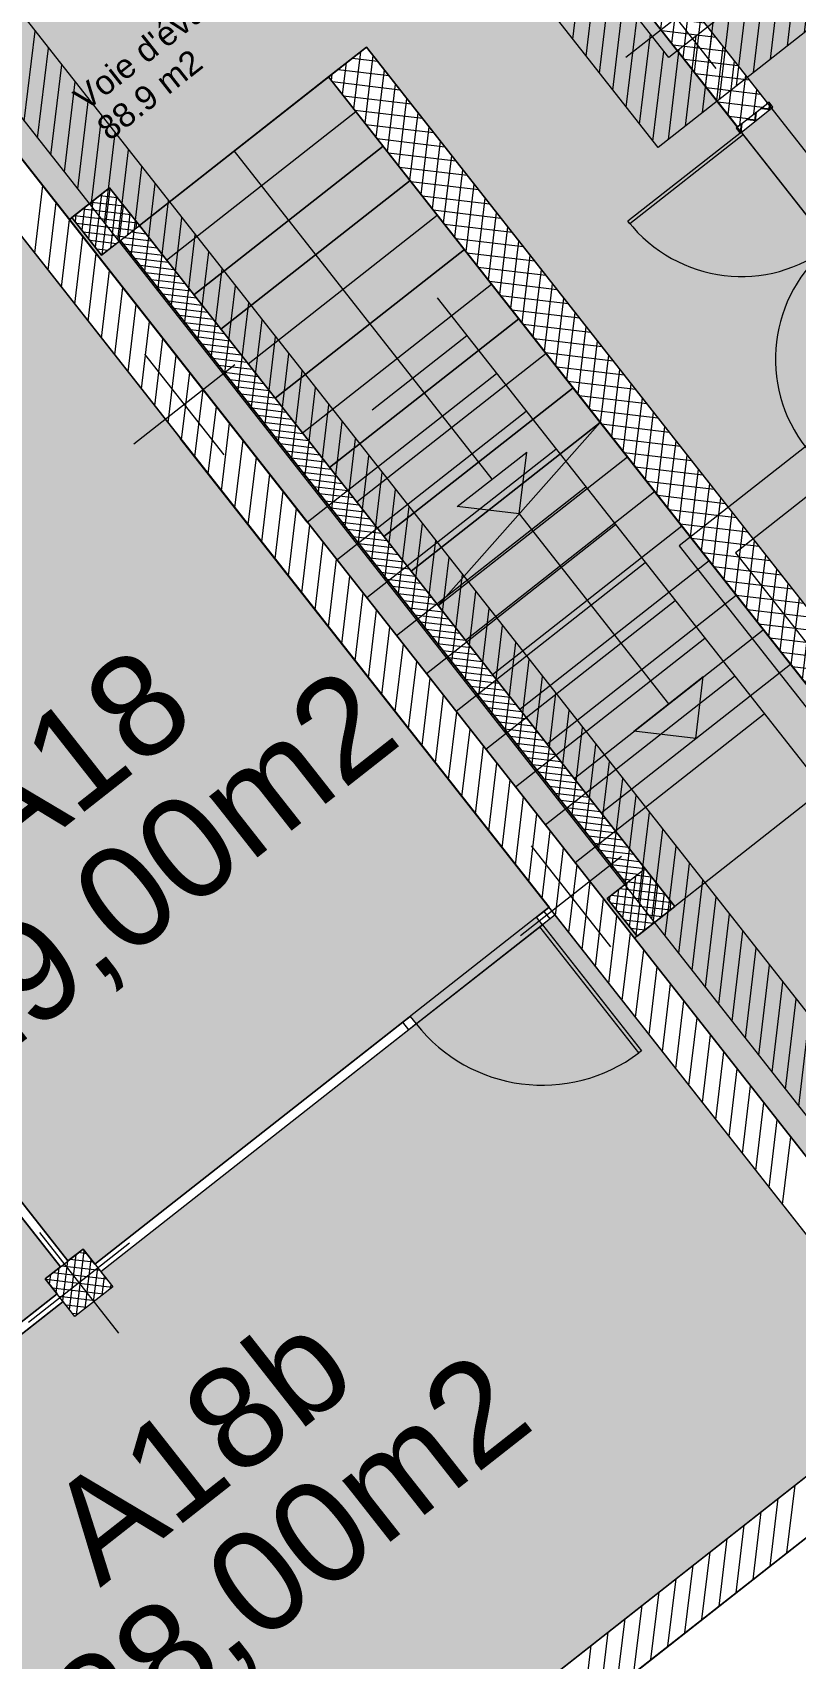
# Model space of a CAD drawing. Header units: metres. Extents: x 2540421 to 2540539, y 1181212 to 1181315.
# Drawn here: x 2540495.61 to 2540500.37, y 1181263.64 to 1181273.78 of the extents above; entities that cross this region are included whole.
import ezdxf
from ezdxf.enums import TextEntityAlignment as Align

# ---------------------------------------------------------------- set-up
doc = ezdxf.new("R2010")
doc.units = ezdxf.units.M
doc.header["$LTSCALE"] = 5080
doc.linetypes.add('STYLE_01', pattern=[0.136032, 0.068016, -0.068016])
doc.layers.get('0').update_dxf_attribs({"lineweight": 20})
doc.layers.add('Axe batim.', color=7, linetype='Continuous')
doc.layers.add('Z2-texte', color=7, linetype='Continuous')
for name, color, linetype, lineweight in [('CLOISONS', 7, 'Continuous', 20), ('Detection incendie', 7, 'Continuous', 20), ('HEIG-FLOOR', 10, 'Continuous', 20), ('HEIG-PORTES', 130, 'Continuous', 20), ('HEIG-ROOM', 160, 'Continuous', 20), ('L_GENDE', 7, 'Continuous', 20), ('MURS_ET_PILIERS', 7, 'Continuous', 20), ('PORTES', 7, 'Continuous', 20), ('Surface', 7, 'Continuous', 20), ('TRAITILL_S', 7, 'Continuous', 20), ('TRAME-MUR', 7, 'Continuous', 20), ('Z-contour', 7, 'Continuous', 20), ('Z-couleur', 7, 'Continuous', 20)]:
    doc.layers.add(name, color=color, linetype=linetype, lineweight=lineweight)
doc.styles.add('GENERATED_STYLE_1', font='arial.ttf')
doc.styles.add('Helvetica (bold)', font='arial.ttf', dxfattribs={"height": 150})
doc.styles.get("Standard").update_dxf_attribs({"font": 'arial.ttf', "height": 63})
pattern_1 = [(83.166527, (2540473.31468, 1180204.51454), (-0.0794316915, 0.0095187237), []), (173.166527, (2540473.31468, 1180204.51454), (0.0095187237, 0.0794316915), [])]
pattern_2 = [(83.166527, (2540443.393077, 1181174.026504), (-0.04728668, 0.005666615), []), (173.166527, (2540443.393077, 1181174.026504), (-0.005666615, -0.04728668), [])]

# ---------------------------------------------------------------- blocks, each defined once
blk = doc.blocks.new('_Voie d_évacuation REI 60 icb_1', base_point=(678.191, 828.018))
at = {"linetype": 'Continuous', "lineweight": 0, "flags": 1}
for tag in ['ROOM_NAME', 'ROOM_AREA', 'ROOM_PERIM', 'ROOM_WALLS_SURF', 'ROOM_DOORS_SURF', 'ROOM_WINDS_SURF', 'ROOM_BASELEV', 'ROOM_HEIGHT', 'ROOM_NET_AREA', 'ROOM_REDUCED_AREA', 'ROOM_VOLUME']:
    blk.add_attdef(tag, text='', height=2, dxfattribs=at).set_placement((678.191, 827.447), align=Align.BOTTOM_LEFT)
at = {"layer": 'Z2-texte', "style": 'GENERATED_STYLE_1'}
for tag, p in [('ROOM_NUMBER', (678.191, 827.554)), ('ROOM_CALC_AREA', (678.191, 827.318))]:
    blk.add_attdef(tag, text='', height=0.15, dxfattribs=at).set_placement(p, align=Align.BOTTOM_LEFT)

msp = doc.modelspace()

# ---------------------------------------------------------------- hatches: boundary and pattern name
at = {"layer": 'Detection incendie', "linetype": 'Continuous', "lineweight": 0}
h = msp.add_hatch(dxfattribs=at)
h.set_pattern_fill('ANSI31', color=2, scale=0.03, angle=38.1665, style=0)
h.set_pattern_definition([(83.166527, (2540446.29578, 1180766.048435), (-0.09457336, 0.01133323), [])])
h.paths.add_polyline_path([(2540485.717, 1181285.752), (2540500.519, 1181266.92), (2540501.421, 1181267.629), (2540502.703, 1181265.998), (2540501.941, 1181265.399), (2540504.054, 1181262.711), (2540512.723, 1181269.524), (2540510.618, 1181272.203), (2540506.507, 1181268.972), (2540505.881, 1181269.77), (2540504.204, 1181268.452), (2540504.795, 1181267.699), (2540504.448, 1181267.426), (2540501.504, 1181271.172), (2540504.606, 1181273.611), (2540502.681, 1181276.061), (2540499.579, 1181273.623), (2540488.393, 1181287.855)])
h.paths.add_polyline_path([(2540486.279, 1181285.685), (2540500.586, 1181267.481), (2540501.488, 1181268.19), (2540503.265, 1181265.93), (2540502.503, 1181265.331), (2540504.122, 1181263.272), (2540512.161, 1181269.591), (2540510.55, 1181271.641), (2540506.44, 1181268.411), (2540505.813, 1181269.208), (2540504.765, 1181268.385), (2540505.357, 1181267.632), (2540504.381, 1181266.864), (2540500.942, 1181271.239), (2540504.045, 1181273.678), (2540502.613, 1181275.499), (2540499.512, 1181273.061), (2540488.325, 1181287.293)], flags=16)
at = {"layer": 'PORTES', "linetype": 'Continuous', "lineweight": 25}
h = msp.add_hatch(dxfattribs=at)
h.set_pattern_fill('_BETON_ARME', color=256, angle=128.1665, style=0, pattern_type=2)
h.set_pattern_definition([(173.1665, (2540500.58786, 1181272.45053), (-0.009519, -0.0794317), []), (263.1665, (2540500.58786, 1181272.45053), (-0.0794317, 0.009519), [])])
h.paths.add_polyline_path([(2540500.015, 1181273.196), (2540499.999, 1181273.183), (2540500.024, 1181273.152), (2540500.032, 1181273.158), (2540500.228, 1181273.313), (2540500.204, 1181273.344), (2540500.188, 1181273.332)], flags=0)
at = {"layer": 'TRAME-MUR', "lineweight": 18}
h = msp.add_hatch(dxfattribs=at)
h.set_pattern_fill('_BETON_ARME', color=256, angle=38.1665, style=0, pattern_type=2)
h.set_pattern_definition(pattern_1)
h.paths.add_polyline_path([(2540497.217, 1181277.127), (2540497.028, 1181276.979), (2540500.007, 1181273.19), (2540500.196, 1181273.338)], flags=0)
h = msp.add_hatch(dxfattribs=at)
h.set_pattern_fill('_BETON_ARME', color=256, angle=38.1665, style=0, pattern_type=2)
h.set_pattern_definition(pattern_1)
h.paths.add_polyline_path([(2540497.459, 1181273.502), (2540500.796, 1181269.257), (2540501.032, 1181269.442), (2540497.695, 1181273.687)], flags=0)
at = {"layer": 'TRAME-MUR', "linetype": 'Continuous', "lineweight": 20}
h = msp.add_hatch(dxfattribs=at)
h.set_pattern_fill('ANSI37', color=256, scale=0.015, angle=38.1665, style=0)
h.set_pattern_definition(pattern_2)
h.paths.add_polyline_path([(2540496.044, 1181272.39), (2540496.28, 1181272.575), (2540496.094, 1181272.811), (2540495.859, 1181272.626)], flags=0)
at = {"layer": 'TRAME-MUR', "lineweight": 18}
h = msp.add_hatch(dxfattribs=at)
h.set_pattern_fill('_BRIQUE_CIMENT', color=256, angle=38.1665, style=0, pattern_type=2)
h.set_pattern_definition([(173.1665272, (2540473.31468, 1180204.514543), (0.004759362, 0.0397158466), [])])
h.paths.add_polyline_path([(2540499.313, 1181268.473), (2540499.431, 1181268.565), (2540496.28, 1181272.575), (2540496.162, 1181272.482)], flags=0)
at = {"layer": 'TRAME-MUR', "linetype": 'Continuous', "lineweight": 20}
h = msp.add_hatch(dxfattribs=at)
h.set_pattern_fill('ANSI37', color=256, scale=0.015, angle=38.1665, style=0)
h.set_pattern_definition(pattern_2)
h.paths.add_polyline_path([(2540499.381, 1181268.144), (2540499.617, 1181268.33), (2540499.431, 1181268.565), (2540499.196, 1181268.38)], flags=0)
at = {"layer": 'Z-couleur', "linetype": 'Continuous', "lineweight": 20}
h = msp.add_hatch(color=2, dxfattribs=at)
h.paths.add_polyline_path([(2540484.714, 1181286.773), (2540486.203, 1181284.878), (2540486.455, 1181285.076), (2540486.64, 1181284.84), (2540486.404, 1181284.655), (2540486.219, 1181284.891), (2540486.203, 1181284.878), (2540491.765, 1181277.802), (2540492.016, 1181278), (2540492.201, 1181277.764), (2540491.966, 1181277.579), (2540491.78, 1181277.815), (2540491.765, 1181277.802), (2540491.95, 1181277.566), (2540491.895, 1181277.523), (2540494.119, 1181274.693), (2540494.426, 1181274.934), (2540494.611, 1181274.698), (2540494.376, 1181274.512), (2540494.19, 1181274.748), (2540494.175, 1181274.736), (2540495.843, 1181272.613), (2540496.094, 1181272.811), (2540499.617, 1181268.33), (2540499.381, 1181268.144), (2540499.196, 1181268.38), (2540499.313, 1181268.473), (2540496.162, 1181272.482), (2540496.044, 1181272.39), (2540495.859, 1181272.626), (2540495.844, 1181272.612), (2540500.477, 1181266.717), (2540501.421, 1181267.458), (2540502.41, 1181266.2), (2540504.32, 1181267.702), (2540497.028, 1181276.979), (2540497.099, 1181277.035), (2540494.875, 1181279.865), (2540494.804, 1181279.81), (2540487.568, 1181289.016)])
h.paths.add_polyline_path([(2540497.459, 1181273.502), (2540497.695, 1181273.687), (2540501.032, 1181269.442), (2540500.796, 1181269.257)], flags=16)
msp.add_hatch(color=131, dxfattribs=at).paths.add_polyline_path([(2540499.766, 1181273.884), (2540502.679, 1181276.174), (2540504.703, 1181273.599), (2540501.79, 1181271.309), (2540501.357, 1181271.86), (2540501.365, 1181271.866), (2540501.341, 1181271.897), (2540501.144, 1181271.743), (2540500.032, 1181273.158), (2540500.228, 1181273.313), (2540500.204, 1181273.344), (2540500.196, 1181273.338)])
at = {"layer": 'Z-couleur', "linetype": 'Continuous', "lineweight": 0, "true_color": 0xffd1ff}
for points in [[(2540494.05, 1181274.409), (2540492.603, 1181273.272), (2540492.556, 1181273.235), (2540491.298, 1181272.246), (2540491.219, 1181272.184), (2540491.294, 1181272.09), (2540491.195, 1181272.013), (2540493.42, 1181269.182), (2540493.518, 1181269.26), (2540493.704, 1181269.024), (2540493.609, 1181268.95), (2540493.671, 1181268.871), (2540493.624, 1181268.834), (2540494.242, 1181268.048), (2540494.289, 1181268.085), (2540494.326, 1181268.038), (2540495.834, 1181266.119), (2540495.928, 1181266.193), (2540496.002, 1181266.099), (2540497.921, 1181267.607), (2540497.968, 1181267.644), (2540498.005, 1181267.597), (2540498.791, 1181268.215), (2540498.754, 1181268.262), (2540498.801, 1181268.299), (2540498.833, 1181268.324)], [(2540492.764, 1181263.706), (2540492.862, 1181263.783), (2540492.936, 1181263.689), (2540495.767, 1181265.914), (2540495.692, 1181266.008), (2540495.787, 1181266.082), (2540494.279, 1181268.001), (2540494.242, 1181268.048), (2540493.624, 1181268.834), (2540493.587, 1181268.881), (2540493.562, 1181268.913), (2540493.468, 1181268.838), (2540493.394, 1181268.933), (2540490.563, 1181266.708), (2540490.637, 1181266.614), (2540490.539, 1181266.537)]]:
    msp.add_hatch(color=7, dxfattribs=at).paths.add_polyline_path(points)
at = {"layer": 'Z-couleur', "linetype": 'Continuous', "lineweight": 0}
msp.add_hatch(color=131, dxfattribs=at).paths.add_polyline_path([(2540496.039, 1181266.052), (2540496.114, 1181265.958), (2540495.878, 1181265.772), (2540495.804, 1181265.867), (2540492.973, 1181263.642), (2540493.047, 1181263.548), (2540493.008, 1181263.517), (2540495.233, 1181260.686), (2540501.169, 1181265.352), (2540501.076, 1181265.47), (2540500.745, 1181265.89), (2540498.87, 1181268.277), (2540498.791, 1181268.215), (2540498.005, 1181267.597), (2540497.958, 1181267.56)])

# ---------------------------------------------------------------- linework, layer by layer
at = {"lineweight": 18}
for p, q in [((2540497.695, 1181273.687), (2540497.459, 1181273.502)), ((2540501.032, 1181269.442), (2540497.695, 1181273.687)), ((2540496.28, 1181272.575), (2540497.459, 1181273.502)), ((2540497.459, 1181273.502), (2540500.796, 1181269.257)), ((2540496.449, 1181272.36), (2540497.629, 1181273.287)), ((2540496.619, 1181272.144), (2540497.798, 1181273.071)), ((2540496.87, 1181273.039), (2540498.477, 1181270.993)), ((2540496.788, 1181271.929), (2540497.967, 1181272.856)), ((2540496.957, 1181271.713), (2540498.136, 1181272.64)), ((2540496.162, 1181272.482), (2540499.313, 1181268.473)), ((2540499.431, 1181268.565), (2540496.28, 1181272.575)), ((2540497.126, 1181271.498), (2540498.306, 1181272.425)), ((2540497.296, 1181271.283), (2540498.475, 1181272.21)), ((2540497.465, 1181271.067), (2540498.644, 1181271.994)), ((2540497.634, 1181270.852), (2540498.814, 1181271.779)), ((2540497.804, 1181270.636), (2540498.983, 1181271.563)), ((2540497.973, 1181270.421), (2540499.152, 1181271.348)), ((2540498.142, 1181270.206), (2540499.152, 1181271.348)), ((2540498.142, 1181270.206), (2540499.322, 1181271.132)), ((2540498.261, 1181270.823), (2540498.694, 1181271.163)), ((2540498.647, 1181270.777), (2540498.694, 1181271.163)), ((2540498.312, 1181269.99), (2540499.491, 1181270.917)), ((2540498.647, 1181270.777), (2540498.261, 1181270.823)), ((2540498.647, 1181270.777), (2540499.578, 1181269.593)), ((2540498.481, 1181269.775), (2540499.66, 1181270.702)), ((2540498.65, 1181269.559), (2540499.83, 1181270.486)), ((2540498.82, 1181269.344), (2540499.999, 1181270.271)), ((2540498.989, 1181269.128), (2540500.168, 1181270.055)), ((2540499.158, 1181268.913), (2540500.338, 1181269.84)), ((2540499.362, 1181269.423), (2540499.794, 1181269.763)), ((2540499.748, 1181269.376), (2540499.794, 1181269.763)), ((2540499.748, 1181269.376), (2540499.362, 1181269.423)), ((2540500.796, 1181269.257), (2540499.617, 1181268.329))]:
    msp.add_line(p, q, dxfattribs=at)
at = {"linetype": 'Continuous', "lineweight": 20}
msp.add_line((2540497.326, 1181270.726), (2540495.472, 1181273.085), dxfattribs=at)
at = {"layer": 'Axe batim.', "color": 250, "linetype": 'Continuous', "lineweight": 0}
for p, q in [((2540499.94, 1181274.116), (2540499.311, 1181273.622)), ((2540499.378, 1181274.184), (2540499.873, 1181273.555)), ((2540496.312, 1181271.774), (2540496.806, 1181271.145)), ((2540496.874, 1181271.706), (2540496.245, 1181271.212)), ((2540499.284, 1181268.64), (2540498.655, 1181268.146)), ((2540498.722, 1181268.707), (2540499.216, 1181268.078)), ((2540496.218, 1181266.23), (2540495.589, 1181265.736)), ((2540495.656, 1181266.297), (2540496.15, 1181265.668))]:
    msp.add_line(p, q, dxfattribs=at)
at = {"layer": 'CLOISONS', "linetype": 'Continuous', "lineweight": 20}
for p, q in [((2540498.754, 1181268.262), (2540498.801, 1181268.299)), ((2540498.791, 1181268.215), (2540498.754, 1181268.262)), ((2540498.87, 1181268.277), (2540498.791, 1181268.215)), ((2540498.801, 1181268.299), (2540498.833, 1181268.324)), ((2540498.801, 1181268.299), (2540498.838, 1181268.252)), ((2540494.326, 1181268.038), (2540495.834, 1181266.119)), ((2540495.787, 1181266.082), (2540494.279, 1181268.001)), ((2540497.921, 1181267.607), (2540497.968, 1181267.644)), ((2540497.968, 1181267.644), (2540498.005, 1181267.597)), ((2540496.002, 1181266.099), (2540497.921, 1181267.607)), ((2540497.958, 1181267.56), (2540496.039, 1181266.052)), ((2540497.958, 1181267.56), (2540497.921, 1181267.607)), ((2540498.005, 1181267.597), (2540497.958, 1181267.56)), ((2540492.936, 1181263.689), (2540495.767, 1181265.914)), ((2540492.973, 1181263.642), (2540495.804, 1181265.867))]:
    msp.add_line(p, q, dxfattribs=at)
at = {"layer": 'Detection incendie', "color": 2, "linetype": 'Continuous', "lineweight": 20, "flags": 128}
msp.add_lwpolyline([(2540485.717, 1181285.752), (2540500.519, 1181266.92), (2540501.421, 1181267.629), (2540502.703, 1181265.998), (2540501.941, 1181265.399), (2540504.054, 1181262.711), (2540512.723, 1181269.524), (2540510.618, 1181272.203), (2540506.507, 1181268.972), (2540505.881, 1181269.77), (2540504.204, 1181268.452), (2540504.795, 1181267.699), (2540504.448, 1181267.426), (2540501.504, 1181271.172), (2540504.606, 1181273.611), (2540502.681, 1181276.061), (2540499.579, 1181273.623), (2540488.393, 1181287.855), (2540485.717, 1181285.752)], dxfattribs=at)
msp.add_lwpolyline([(2540486.279, 1181285.685), (2540500.586, 1181267.481), (2540501.488, 1181268.19), (2540503.265, 1181265.93), (2540502.503, 1181265.331), (2540504.122, 1181263.272), (2540512.161, 1181269.591), (2540510.55, 1181271.641), (2540506.44, 1181268.411), (2540505.813, 1181269.208), (2540504.765, 1181268.385), (2540505.357, 1181267.632), (2540504.381, 1181266.864), (2540500.942, 1181271.239), (2540504.045, 1181273.678), (2540502.613, 1181275.499), (2540499.512, 1181273.061), (2540488.325, 1181287.293)], close=True, dxfattribs=at)
at = {"layer": 'HEIG-FLOOR', "flags": 128}
msp.add_lwpolyline([(2540455.569, 1181229.13), (2540501.621, 1181265.326), (2540503.908, 1181262.417), (2540503.798, 1181262.331), (2540503.921, 1181262.173), (2540513.199, 1181269.465), (2540512.025, 1181270.959), (2540533.245, 1181287.637), (2540532.75, 1181288.266), (2540534.173, 1181289.385), (2540532.443, 1181291.586), (2540531.025, 1181293.391), (2540529.724, 1181295.046), (2540528.545, 1181294.119), (2540524.837, 1181298.836), (2540512.572, 1181289.196), (2540502.932, 1181301.461), (2540426.04, 1181241.026)], dxfattribs=at)
at = {"layer": 'HEIG-PORTES', "linetype": 'Continuous', "lineweight": 18}
for p, q in [((2540500.032, 1181273.158), (2540499.324, 1181272.602)), ((2540500.044, 1181273.142), (2540499.336, 1181272.586))]:
    msp.add_line(p, q, dxfattribs=at)
at = {"layer": 'HEIG-PORTES', "linetype": 'Continuous', "lineweight": 20}
for p, q in [((2540498.776, 1181268.202), (2540498.791, 1181268.215)), ((2540499.393, 1181267.416), (2540498.776, 1181268.202)), ((2540498.791, 1181268.215), (2540499.409, 1181267.429)), ((2540499.409, 1181267.429), (2540499.393, 1181267.416))]:
    msp.add_line(p, q, dxfattribs=at)
at = {"layer": 'HEIG-PORTES', "flags": 128}
for points in [[(2540496.449, 1181272.36), (2540497.629, 1181273.287)], [(2540497.798, 1181273.071), (2540496.619, 1181272.144)], [(2540497.967, 1181272.856), (2540496.788, 1181271.929)], [(2540496.957, 1181271.713), (2540498.136, 1181272.64)], [(2540499.336, 1181272.586), (2540499.324, 1181272.602)], [(2540498.306, 1181272.425), (2540497.126, 1181271.498)], [(2540497.296, 1181271.283), (2540498.475, 1181272.21)], [(2540498.644, 1181271.994), (2540497.465, 1181271.067)], [(2540497.634, 1181270.852), (2540498.814, 1181271.779)], [(2540498.983, 1181271.563), (2540497.804, 1181270.636)], [(2540499.152, 1181271.348), (2540497.973, 1181270.421)]]:
    msp.add_lwpolyline(points, dxfattribs=at)
at = {"layer": 'HEIG-PORTES', "linetype": 'Continuous', "lineweight": 18}
for centre, start, end in [((2540500.032, 1181273.158), 218.1665, 308.1665), ((2540501.144, 1181271.743), 128.1665, 218.1665)]:
    msp.add_arc(centre, 0.9, start, end, dxfattribs=at)
at = {"layer": 'HEIG-PORTES', "linetype": 'Continuous', "lineweight": 20}
msp.add_arc((2540498.791, 1181268.215), 1, 218.1665, 306.9819, dxfattribs=at)
at = {"layer": 'HEIG-ROOM', "flags": 128}
for points in [[(2540488.328, 1181288.049), (2540485.474, 1181285.806), (2540491.95, 1181277.566), (2540491.895, 1181277.523), (2540494.119, 1181274.693), (2540494.175, 1181274.736), (2540495.843, 1181272.613), (2540496.094, 1181272.811), (2540496.28, 1181272.575), (2540497.695, 1181273.687), (2540501.032, 1181269.442), (2540500.796, 1181269.257), (2540499.152, 1181271.348), (2540498.142, 1181270.206), (2540499.617, 1181268.33), (2540499.365, 1181268.132), (2540500.477, 1181266.717), (2540501.421, 1181267.458), (2540502.41, 1181266.2), (2540504.32, 1181267.702), (2540497.028, 1181276.979), (2540497.099, 1181277.035), (2540494.875, 1181279.865), (2540494.804, 1181279.81)], [(2540502.679, 1181276.174), (2540504.703, 1181273.599), (2540501.79, 1181271.309), (2540499.766, 1181273.884)], [(2540491.195, 1181272.013), (2540491.294, 1181272.09), (2540491.219, 1181272.184), (2540494.05, 1181274.409), (2540498.833, 1181268.324), (2540496.002, 1181266.099), (2540495.928, 1181266.193), (2540495.834, 1181266.119), (2540493.609, 1181268.95), (2540493.704, 1181269.024), (2540493.518, 1181269.26), (2540493.42, 1181269.182)], [(2540498.142, 1181270.206), (2540499.152, 1181271.348), (2540497.459, 1181273.502), (2540496.28, 1181272.575)], [(2540495.767, 1181265.914), (2540492.936, 1181263.689), (2540492.862, 1181263.783), (2540492.764, 1181263.706), (2540490.539, 1181266.537), (2540490.637, 1181266.614), (2540490.563, 1181266.708), (2540493.394, 1181268.933), (2540493.468, 1181268.838), (2540493.562, 1181268.913), (2540495.787, 1181266.082), (2540495.692, 1181266.008)], [(2540492.973, 1181263.642), (2540493.047, 1181263.548), (2540493.008, 1181263.517), (2540495.233, 1181260.686), (2540501.169, 1181265.352), (2540498.87, 1181268.277), (2540496.039, 1181266.052), (2540496.114, 1181265.958), (2540495.878, 1181265.772), (2540495.804, 1181265.867)]]:
    msp.add_lwpolyline(points, close=True, dxfattribs=at)
at = {"layer": 'MURS_ET_PILIERS', "lineweight": 18}
for p, q in [((2540500.196, 1181273.338), (2540497.217, 1181277.127)), ((2540497.028, 1181276.979), (2540500.007, 1181273.19)), ((2540500.007, 1181273.19), (2540500.196, 1181273.338))]:
    msp.add_line(p, q, dxfattribs=at)
at = {"layer": 'MURS_ET_PILIERS', "linetype": 'Continuous', "lineweight": 20}
for p, q in [((2540500.601, 1181266.559), (2540494.175, 1181274.736)), ((2540500.745, 1181265.89), (2540493.939, 1181274.551)), ((2540500.745, 1181265.89), (2540496.534, 1181271.248))]:
    msp.add_line(p, q, dxfattribs=at)
at = {"layer": 'MURS_ET_PILIERS', "color": 7, "linetype": 'Continuous', "lineweight": 20}
for p, q in [((2540495.692, 1181266.008), (2540495.928, 1181266.193)), ((2540495.928, 1181266.193), (2540496.114, 1181265.958)), ((2540495.878, 1181265.772), (2540495.692, 1181266.008)), ((2540495.692, 1181266.008), (2540495.692, 1181266.008)), ((2540496.114, 1181265.958), (2540495.878, 1181265.772)), ((2540461.543, 1181234.207), (2540501.169, 1181265.352)), ((2540498.524, 1181262.891), (2540501.275, 1181265.054))]:
    msp.add_line(p, q, dxfattribs=at)
at = {"layer": 'MURS_ET_PILIERS', "lineweight": 18, "flags": 128}
for points in [[(2540496.044, 1181272.39), (2540496.28, 1181272.575), (2540496.094, 1181272.811), (2540495.859, 1181272.626)], [(2540499.381, 1181268.144), (2540499.617, 1181268.33), (2540499.431, 1181268.565), (2540499.196, 1181268.38)]]:
    msp.add_lwpolyline(points, close=True, dxfattribs=at)
at = {"layer": 'PORTES', "linetype": 'Continuous', "lineweight": 18}
for p, q in [((2540500.032, 1181273.158), (2540500.228, 1181273.313)), ((2540500.204, 1181273.344), (2540500.188, 1181273.332)), ((2540500.228, 1181273.313), (2540500.204, 1181273.344)), ((2540500.015, 1181273.196), (2540499.999, 1181273.183)), ((2540499.999, 1181273.183), (2540500.024, 1181273.152)), ((2540500.024, 1181273.152), (2540500.032, 1181273.158))]:
    msp.add_line(p, q, dxfattribs=at)
at = {"layer": 'TRAITILL_S', "color": 7, "linetype": 'STYLE_01', "lineweight": 20}
for p, q in [((2540503.457, 1181273.574), (2540499.644, 1181270.577)), ((2540503.415, 1181273.223), (2540499.995, 1181270.535)), ((2540498.135, 1181272.125), (2540501.781, 1181267.486)), ((2540497.73, 1181271.426), (2540498.32, 1181271.889)), ((2540497.326, 1181270.726), (2540498.505, 1181271.653)), ((2540497.511, 1181270.49), (2540498.691, 1181271.417)), ((2540497.697, 1181270.255), (2540498.876, 1181271.181)), ((2540497.882, 1181270.019), (2540499.062, 1181270.946)), ((2540498.068, 1181269.783), (2540499.247, 1181270.71)), ((2540499.644, 1181270.577), (2540501.807, 1181267.825)), ((2540498.253, 1181269.547), (2540499.432, 1181270.474)), ((2540499.995, 1181270.535), (2540502.158, 1181267.783)), ((2540498.438, 1181269.311), (2540499.618, 1181270.238)), ((2540498.624, 1181269.075), (2540499.803, 1181270.002)), ((2540498.809, 1181268.839), (2540499.988, 1181269.766)), ((2540498.995, 1181268.603), (2540500.174, 1181269.53))]:
    msp.add_line(p, q, dxfattribs=at)
at = {"layer": 'TRAME-MUR', "linetype": 'Continuous', "lineweight": 20}
for p, q in [((2540494.175, 1181274.736), (2540500.601, 1181266.559)), ((2540500.745, 1181265.89), (2540493.939, 1181274.551))]:
    msp.add_line(p, q, dxfattribs=at)
at = {"layer": 'TRAME-MUR', "linetype": 'Continuous', "lineweight": 0}
for p, q in [((2540495.627, 1181272.403), (2540495.677, 1181272.824)), ((2540495.71, 1181272.297), (2540495.76, 1181272.718)), ((2540495.793, 1181272.191), (2540495.844, 1181272.612)), ((2540495.876, 1181272.085), (2540495.927, 1181272.507)), ((2540495.96, 1181271.979), (2540496.01, 1181272.401)), ((2540496.043, 1181271.873), (2540496.093, 1181272.295)), ((2540496.126, 1181271.768), (2540496.177, 1181272.189)), ((2540496.209, 1181271.662), (2540496.26, 1181272.083)), ((2540496.293, 1181271.556), (2540496.343, 1181271.977)), ((2540496.376, 1181271.45), (2540496.426, 1181271.871)), ((2540496.459, 1181271.344), (2540496.509, 1181271.765)), ((2540496.542, 1181271.238), (2540496.593, 1181271.659)), ((2540496.625, 1181271.132), (2540496.676, 1181271.553)), ((2540496.709, 1181271.026), (2540496.759, 1181271.447)), ((2540496.792, 1181270.92), (2540496.842, 1181271.342)), ((2540496.875, 1181270.814), (2540496.926, 1181271.236)), ((2540496.958, 1181270.709), (2540497.009, 1181271.13)), ((2540497.042, 1181270.603), (2540497.092, 1181271.024)), ((2540497.125, 1181270.497), (2540497.175, 1181270.918)), ((2540497.208, 1181270.391), (2540497.259, 1181270.812)), ((2540497.291, 1181270.285), (2540497.342, 1181270.706)), ((2540497.375, 1181270.179), (2540497.425, 1181270.6)), ((2540497.458, 1181270.073), (2540497.508, 1181270.494)), ((2540497.541, 1181269.967), (2540497.592, 1181270.388)), ((2540497.624, 1181269.861), (2540497.675, 1181270.283)), ((2540497.708, 1181269.755), (2540497.758, 1181270.177)), ((2540497.791, 1181269.649), (2540497.841, 1181270.071)), ((2540497.874, 1181269.544), (2540497.925, 1181269.965)), ((2540497.957, 1181269.438), (2540498.008, 1181269.859)), ((2540498.041, 1181269.332), (2540498.091, 1181269.753)), ((2540498.124, 1181269.226), (2540498.174, 1181269.647)), ((2540498.207, 1181269.12), (2540498.258, 1181269.541)), ((2540498.29, 1181269.014), (2540498.341, 1181269.435)), ((2540498.374, 1181268.908), (2540498.424, 1181269.329)), ((2540498.457, 1181268.802), (2540498.507, 1181269.223)), ((2540498.54, 1181268.696), (2540498.59, 1181269.118)), ((2540498.623, 1181268.59), (2540498.674, 1181269.012)), ((2540498.706, 1181268.484), (2540498.757, 1181268.906)), ((2540498.79, 1181268.379), (2540498.84, 1181268.8)), ((2540498.873, 1181268.273), (2540498.923, 1181268.694)), ((2540498.956, 1181268.167), (2540499.007, 1181268.588)), ((2540499.039, 1181268.061), (2540499.09, 1181268.482)), ((2540499.123, 1181267.955), (2540499.173, 1181268.376)), ((2540499.206, 1181267.849), (2540499.256, 1181268.27)), ((2540499.289, 1181267.743), (2540499.34, 1181268.164)), ((2540499.372, 1181267.637), (2540499.423, 1181268.058)), ((2540499.456, 1181267.531), (2540499.506, 1181267.953)), ((2540499.539, 1181267.425), (2540499.589, 1181267.847)), ((2540499.622, 1181267.32), (2540499.673, 1181267.741)), ((2540499.705, 1181267.214), (2540499.756, 1181267.635)), ((2540499.789, 1181267.108), (2540499.839, 1181267.529)), ((2540499.872, 1181267.002), (2540499.922, 1181267.423)), ((2540499.955, 1181266.896), (2540500.006, 1181267.317)), ((2540500.038, 1181266.79), (2540500.089, 1181267.211)), ((2540500.122, 1181266.684), (2540500.172, 1181267.105)), ((2540500.205, 1181266.578), (2540500.255, 1181266.999)), ((2540500.288, 1181266.472), (2540500.339, 1181266.894)), ((2540495.803, 1181265.868), (2540495.833, 1181266.118)), ((2540495.844, 1181265.815), (2540495.886, 1181266.16)), ((2540495.993, 1181266.112), (2540495.846, 1181266.129)), ((2540495.888, 1181265.78), (2540495.936, 1181266.183)), ((2540495.951, 1181266.164), (2540495.899, 1181266.171)), ((2540495.941, 1181265.822), (2540495.978, 1181266.13)), ((2540496.109, 1181265.954), (2540495.696, 1181266.003)), ((2540495.719, 1181265.974), (2540495.727, 1181266.035)), ((2540496.076, 1181266.006), (2540495.74, 1181266.046)), ((2540495.761, 1181265.921), (2540495.78, 1181266.077)), ((2540496.034, 1181266.059), (2540495.793, 1181266.087)), ((2540495.994, 1181265.864), (2540496.02, 1181266.077)), ((2540496.047, 1181265.905), (2540496.061, 1181266.024)), ((2540496.056, 1181265.912), (2540495.738, 1181265.95)), ((2540496.003, 1181265.87), (2540495.78, 1181265.897)), ((2540496.1, 1181265.947), (2540496.103, 1181265.971)), ((2540495.95, 1181265.829), (2540495.821, 1181265.844)), ((2540495.897, 1181265.787), (2540495.863, 1181265.791)), ((2540500.315, 1181264.3), (2540500.366, 1181264.721)), ((2540500.21, 1181264.216), (2540500.26, 1181264.638)), ((2540500.104, 1181264.133), (2540500.154, 1181264.554)), ((2540499.892, 1181263.967), (2540499.942, 1181264.388)), ((2540499.998, 1181264.05), (2540500.048, 1181264.471)), ((2540499.786, 1181263.884), (2540499.836, 1181264.305)), ((2540499.68, 1181263.8), (2540499.731, 1181264.222)), ((2540499.574, 1181263.717), (2540499.625, 1181264.138)), ((2540499.362, 1181263.551), (2540499.413, 1181263.972)), ((2540499.468, 1181263.634), (2540499.519, 1181264.055)), ((2540499.256, 1181263.467), (2540499.307, 1181263.889)), ((2540499.151, 1181263.384), (2540499.201, 1181263.805)), ((2540499.045, 1181263.301), (2540499.095, 1181263.722))]:
    msp.add_line(p, q, dxfattribs=at)
at = {"layer": 'TRAME-MUR', "color": 7, "linetype": 'Continuous', "lineweight": 20}
for p, q in [((2540501.59, 1181265.301), (2540455.569, 1181229.13)), ((2540461.543, 1181234.207), (2540501.169, 1181265.352))]:
    msp.add_line(p, q, dxfattribs=at)
at = {"layer": 'Z-contour', "linetype": 'Continuous', "lineweight": 0}
msp.add_line((2540498.005, 1181267.597), (2540498.791, 1181268.215), dxfattribs=at)
at = {"layer": 'Z-contour', "linetype": 'Continuous', "lineweight": 20, "flags": 128}
msp.add_lwpolyline([(2540494.175, 1181274.736), (2540495.843, 1181272.613), (2540496.094, 1181272.811), (2540499.617, 1181268.33), (2540499.381, 1181268.144), (2540499.196, 1181268.38), (2540499.313, 1181268.473), (2540496.162, 1181272.482), (2540496.044, 1181272.39), (2540495.859, 1181272.626), (2540495.844, 1181272.612), (2540500.477, 1181266.717), (2540501.421, 1181267.458), (2540502.41, 1181266.2), (2540504.32, 1181267.702), (2540497.028, 1181276.979)], dxfattribs=at)
for points in [[(2540499.766, 1181273.884), (2540502.679, 1181276.174), (2540504.703, 1181273.599), (2540501.79, 1181271.309), (2540501.357, 1181271.86), (2540501.365, 1181271.866), (2540501.341, 1181271.897), (2540501.144, 1181271.743), (2540500.032, 1181273.158), (2540500.228, 1181273.313), (2540500.204, 1181273.344), (2540500.196, 1181273.338), (2540499.766, 1181273.884)], [(2540497.459, 1181273.502), (2540497.695, 1181273.687), (2540501.032, 1181269.442), (2540500.796, 1181269.257), (2540497.459, 1181273.502)]]:
    msp.add_lwpolyline(points, close=True, dxfattribs=at)

# ---------------------------------------------------------------- block references
at = {"linetype": 'Continuous'}
ref = msp.add_blockref('_Voie d_évacuation REI 60 icb_1', (2540495.687, 1181273.614), dxfattribs=dict(at, rotation=38.16652723517746))
ref.add_attrib('ROOM_NUMBER', "Voie d'évacuation REI 60 icb", dxfattribs={"layer": 'Z2-texte', "color": 7, "linetype": 'Continuous', "height": 0.15, "rotation": 38.1665, "style": 'GENERATED_STYLE_1'}).set_placement((2540495.974, 1181273.249), align=Align.BOTTOM_LEFT)
ref.add_attrib('ROOM_CALC_AREA', '88.9 m2', dxfattribs={"layer": 'Z2-texte', "color": 7, "linetype": 'Continuous', "height": 0.15, "rotation": 38.1665, "style": 'GENERATED_STYLE_1'}).set_placement((2540496.12, 1181273.063), align=Align.BOTTOM_LEFT)

# ---------------------------------------------------------------- texts
at = {"layer": 'L_GENDE', "color": 7, "linetype": 'Continuous', "lineweight": 0, "style": 'Helvetica (bold)'}
for s, p in [('A18', (2540495.42, 1181268.514)), ('A18b', (2540496.034, 1181264.079))]:
    msp.add_text(s, height=0.6326, rotation=38.1665, dxfattribs=at).set_placement(p)
at = {"layer": 'Surface', "color": 7, "linetype": 'Continuous', "lineweight": 0, "style": 'Helvetica (bold)'}
for s, p in [('29,00m2', (2540495.229, 1181267.231)), ('28,00m2', (2540496.058, 1181262.964))]:
    msp.add_text(s, height=0.6326, rotation=38.1665, dxfattribs=at).set_placement(p)

doc.saveas('drawing.dxf')
